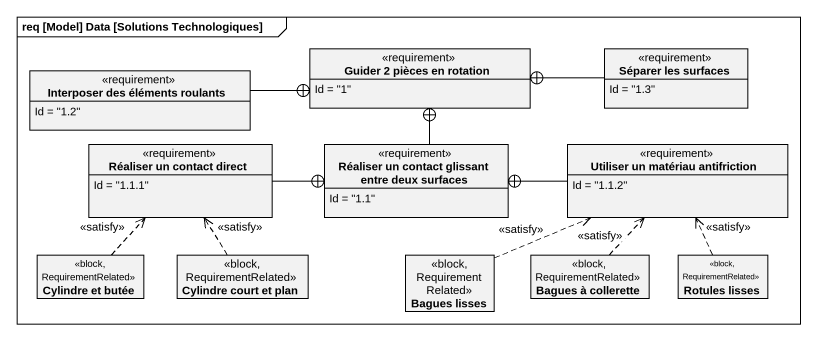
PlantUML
@startuml
mainframe req [Model] Data [Solutions Technologiques]
hide circle
hide empty members
class "Guider 2 pièces en rotation" as Guider_2_pièces_en_rotation <<requirement>> {
  Id = "1"
}
class "Séparer les surfaces" as Séparer_les_surfaces <<requirement>> {
  Id = "1.3"
}
class "Interposer des éléments roulants" as Interposer_des_éléments <<requirement>> {
  Id = "1.2"
}
class "Réaliser un contact direct" as Réaliser_un_contact_direct <<requirement>> {
  Id = "1.1.1"
}
class "Réaliser un contact glissant entre deux surfaces" as Réaliser_un_contact <<requirement>> {
  Id = "1.1"
}
class "Utiliser un matériau antifriction" as Utiliser_un_matériau <<requirement>> {
  Id = "1.1.2"
}
class "Cylindre et butée" as Cylindre_et_butée <<block, RequirementRelated>>
class "Cylindre court et plan" as Cylindre_court_et_plan <<block, RequirementRelated>>
class "Bagues lisses" as Bagues_lisses <<block, RequirementRelated>>
class "Bagues à collerette" as Bagues_à_collerette <<block, RequirementRelated>>
class "Rotules lisses" as Rotules_lisses <<block, RequirementRelated>>
Séparer_les_surfaces -left-+ Guider_2_pièces_en_rotation
Interposer_des_éléments -right-+ Guider_2_pièces_en_rotation
Réaliser_un_contact_direct -right-+ Réaliser_un_contact
Réaliser_un_contact -up-+ Guider_2_pièces_en_rotation
Utiliser_un_matériau -left-+ Réaliser_un_contact
Cylindre_et_butée .up.> Réaliser_un_contact_direct : <<satisfy>>
Cylindre_court_et_plan .up.> Réaliser_un_contact_direct : <<satisfy>>
Bagues_lisses .right.> Utiliser_un_matériau : <<satisfy>>
Bagues_à_collerette .up.> Utiliser_un_matériau : <<satisfy>>
Rotules_lisses .up.> Utiliser_un_matériau : <<satisfy>>
@enduml
